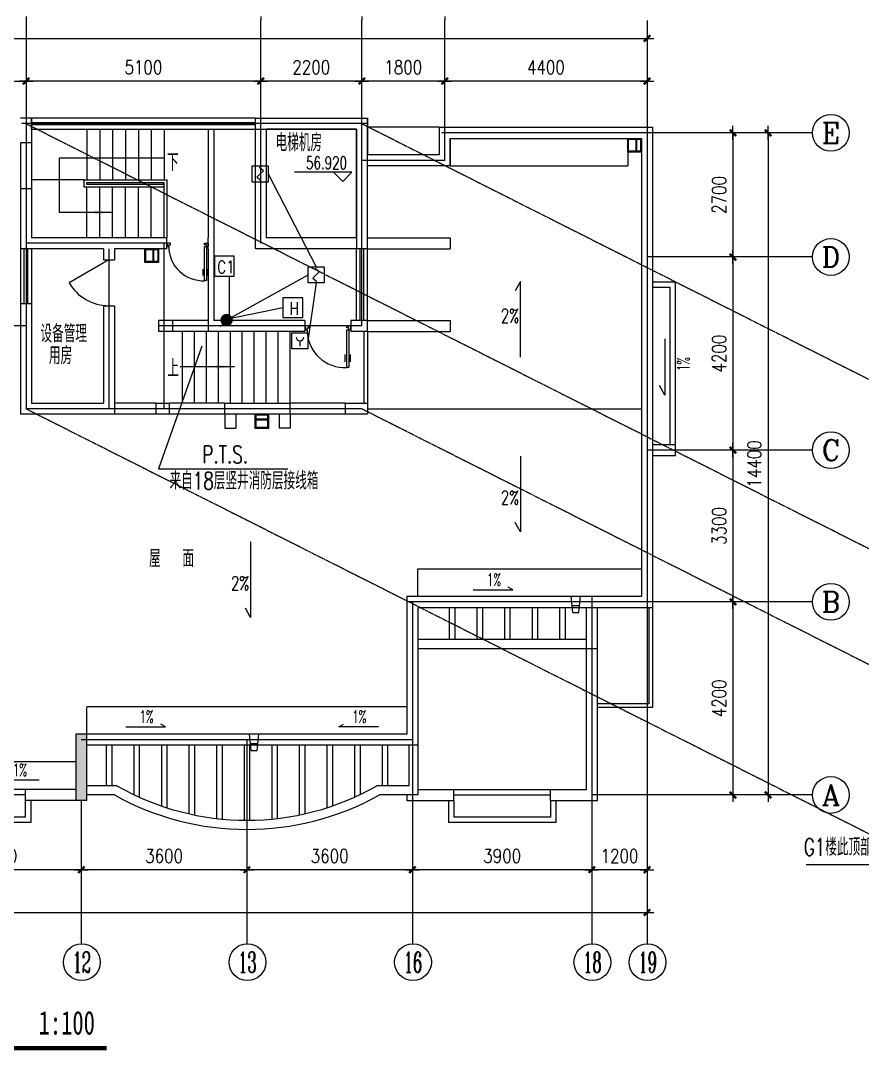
# Model space of a CAD drawing. Extents: x -170759 to 304867, y -311201 to 112352.
# Drawn here: x 221385 to 239687, y -49638 to -27241 of the extents above; entities that cross this region are included whole.
import ezdxf
from ezdxf.enums import TextEntityAlignment as Align

# ---------------------------------------------------------------- set-up
doc = ezdxf.new("R2010")
doc.units = 0
doc.linetypes.add('DASH', pattern=[0.35, 0.25, -0.1])
doc.linetypes.add('DOTE', pattern=[2.42, 2, -0.2, 0.02, -0.2])
doc.layers.get('0').update_dxf_attribs({"linetype": 'CONTINUOUS'})
doc.layers.get('DEFPOINTS').update_dxf_attribs({"linetype": 'CONTINUOUS'})
for name, color, linetype in [('AXIS', 3, 'CONTINUOUS'), ('AXIS_TEXT', 7, 'CONTINUOUS'), ('BLOCK', 2, 'CONTINUOUS'), ('DOOR', 2, 'CONTINUOUS'), ('DOTE', 251, 'CONTINUOUS'), ('PUB_DIM1', 3, 'CONTINUOUS'), ('STAIR', 2, 'CONTINUOUS'), ('TEX', 7, 'CONTINUOUS'), ('TEXT', 6, 'CONTINUOUS'), ('WALL', 7, 'CONTINUOUS'), ('WINDOW', 151, 'CONTINUOUS'), ('WINDOW_TEXT', 7, 'CONTINUOUS'), ('WZ', 3, 'CONTINUOUS'), ('图层1', 1, 'CONTINUOUS'), ('柱子', 170, 'CONTINUOUS')]:
    doc.layers.add(name, color=color, linetype=linetype)
doc.styles.add('-黑体', font='SIMHEI.TTF', dxfattribs={"width": 0.8})
doc.styles.add('COMPLEX', font='COMPLEX')
doc.styles.add('DIM_FONT', font='SIMPLEX.shx', dxfattribs={"width": 0.8})
doc.styles.add('HZFS', font='txt.shx', dxfattribs={"width": 0.8, "bigfont": 'msi_fsx.shx'})
doc.styles.add('HZS', font='txt', dxfattribs={"width": 0.7, "bigfont": 'HZS'})
doc.styles.add('HZTXT', font='txt.shx', dxfattribs={"width": 0.8, "bigfont": 'hztxt.shx'})
doc.styles.add('HZXXX', font='romans', dxfattribs={"width": 0.7, "bigfont": 'hzs'})
doc.styles.add('SIMPLEX', font='SIMPLEX.SHX')
doc.styles.add('XC93', font='hzst-e.shx', dxfattribs={"width": 0.75, "bigfont": 'xc93.shx'})
doc.dimstyles.new('AXIS', dxfattribs={"dimtxt": 300, "dimasz": 1, "dimexe": 250, "dimexo": 300, "dimgap": 150, "dimtad": 1, "dimdec": 0, "dimdsep": 46, "dimtxsty": 'DIM_FONT', "dimblk": '_DIMX', "dimblk1": '_DIMX', "dimblk2": '_DIMX', "dimcen": 2.5, "dimse1": 1, "dimse2": 1, "dimclrd": 3, "dimclre": 3, "dimclrt": 7, "dimadec": 0, "dimazin": 0, "dimtfac": 1, "dimtdec": 0, "dimtix": 1, "dimtmove": 2, "dimatfit": 3, "dimldrblk": '_DIMX', "dimfxl": 0, "dimtolj": 1, "dimtzin": 0, "dimarcsym": 0})

# ---------------------------------------------------------------- blocks, each defined once
blk = doc.blocks.new('_DIMX')
blk.add_line((-150, 0), (150, 0))
at = {"const_width": 50}
blk.add_lwpolyline([(-70, -70), (70, 70)], dxfattribs=at)
blk = doc.blocks.new('*D294')
at = {"layer": 'AXIS', "color": 3, "lineweight": -2}
blk.add_line((237637, -29684), (237637, -44082), dxfattribs=at)
at = {"layer": 'DEFPOINTS', "color": 0}
for p in [(235923, -29683), (235923, -44083), (237637, -44083)]:
    blk.add_point(p, dxfattribs=at)
at = {"layer": 'AXIS', "color": 3, "lineweight": -2}
for p, rotation in [((237637, -29683), 90), ((237637, -44083), 270)]:
    blk.add_blockref('_DIMX', p, dxfattribs=dict(at, rotation=rotation))
at = {"layer": 'AXIS', "color": 7, "insert": (237337, -36883), "char_height": 300, "attachment_point": 5, "rotation": 90, "style": 'DIM_FONT'}
blk.add_mtext('\\A1;14400', dxfattribs=at)
blk = doc.blocks.new('*D295')
at = {"layer": 'AXIS', "color": 3, "lineweight": -2}
blk.add_line((236872, -29684), (236872, -32382), dxfattribs=at)
at = {"layer": 'DEFPOINTS', "color": 0}
for p in [(235005, -29683), (235005, -32383), (236872, -32383)]:
    blk.add_point(p, dxfattribs=at)
at = {"layer": 'AXIS', "color": 3, "lineweight": -2}
for p, rotation in [((236872, -29683), 90), ((236872, -32383), 270)]:
    blk.add_blockref('_DIMX', p, dxfattribs=dict(at, rotation=rotation))
at = {"layer": 'AXIS', "color": 7, "insert": (236572, -31033), "char_height": 300, "attachment_point": 5, "rotation": 90, "style": 'DIM_FONT'}
blk.add_mtext('\\A1;2700', dxfattribs=at)
blk = doc.blocks.new('*D231')
at = {"layer": 'AXIS', "color": 3, "lineweight": -2}
blk.add_line((236872, -39884), (236872, -44082), dxfattribs=at)
at = {"layer": 'DEFPOINTS', "color": 0}
for p in [(235005, -39883), (235005, -44083), (236872, -44083)]:
    blk.add_point(p, dxfattribs=at)
at = {"layer": 'AXIS', "color": 3, "lineweight": -2}
for p, rotation in [((236872, -39883), 90), ((236872, -44083), 270)]:
    blk.add_blockref('_DIMX', p, dxfattribs=dict(at, rotation=rotation))
at = {"layer": 'AXIS', "color": 7, "insert": (236572, -41983), "char_height": 300, "attachment_point": 5, "rotation": 90, "style": 'DIM_FONT'}
blk.add_mtext('\\A1;4200', dxfattribs=at)
blk = doc.blocks.new('*D232')
at = {"layer": 'AXIS', "color": 3, "lineweight": -2}
blk.add_line((235004, -45709), (233806, -45709), dxfattribs=at)
at = {"layer": 'DEFPOINTS', "color": 0}
for p in [(235005, -42183), (233805, -44848), (233805, -45709)]:
    blk.add_point(p, dxfattribs=at)
at = {"layer": 'AXIS', "color": 3, "lineweight": -2, "rotation": 180}
blk.add_blockref('_DIMX', (233805, -45709), dxfattribs=at)
at = {"layer": 'AXIS', "color": 3, "lineweight": -2}
blk.add_blockref('_DIMX', (235005, -45709), dxfattribs=at)
at = {"layer": 'AXIS', "color": 7, "insert": (234405, -45409), "char_height": 300, "attachment_point": 5, "style": 'DIM_FONT'}
blk.add_mtext('\\A1;1200', dxfattribs=at)
blk = doc.blocks.new('*D233')
at = {"layer": 'AXIS', "color": 3, "lineweight": -2}
blk.add_line((226304, -45709), (222706, -45709), dxfattribs=at)
at = {"layer": 'DEFPOINTS', "color": 0}
for p in [(222705, -44848), (226305, -44848), (222705, -45709)]:
    blk.add_point(p, dxfattribs=at)
at = {"layer": 'AXIS', "color": 3, "lineweight": -2, "rotation": 180}
blk.add_blockref('_DIMX', (222705, -45709), dxfattribs=at)
at = {"layer": 'AXIS', "color": 3, "lineweight": -2}
blk.add_blockref('_DIMX', (226305, -45709), dxfattribs=at)
at = {"layer": 'AXIS', "color": 7, "insert": (224505, -45409), "char_height": 300, "attachment_point": 5, "style": 'DIM_FONT'}
blk.add_mtext('\\A1;3600', dxfattribs=at)
blk = doc.blocks.new('_AXISO')
blk.add_circle((0, 0), 0.5)
at = {"layer": 'AXIS_TEXT', "style": 'COMPLEX', "width": 1.041667}
blk.add_attdef('A', text='', height=0.56, dxfattribs=at).set_placement((-0.25, -0.28), (0.25, -0.28), align=Align.FIT)
blk = doc.blocks.new('*D244')
at = {"layer": 'AXIS', "color": 3, "lineweight": -2}
blk.add_line((222704, -45709), (219106, -45709), dxfattribs=at)
at = {"layer": 'DEFPOINTS', "color": 0}
for p in [(219105, -44848), (222705, -44848), (219105, -45709)]:
    blk.add_point(p, dxfattribs=at)
at = {"layer": 'AXIS', "color": 3, "lineweight": -2, "rotation": 180}
blk.add_blockref('_DIMX', (219105, -45709), dxfattribs=at)
at = {"layer": 'AXIS', "color": 3, "lineweight": -2}
blk.add_blockref('_DIMX', (222705, -45709), dxfattribs=at)
at = {"layer": 'AXIS', "color": 7, "insert": (220905, -45409), "char_height": 300, "attachment_point": 5, "style": 'DIM_FONT'}
blk.add_mtext('\\A1;3600', dxfattribs=at)
blk = doc.blocks.new('*D252')
at = {"layer": 'AXIS', "color": 3, "lineweight": -2}
blk.add_line((233804, -45709), (229906, -45709), dxfattribs=at)
at = {"layer": 'DEFPOINTS', "color": 0}
for p in [(229905, -44848), (233805, -44848), (229905, -45709)]:
    blk.add_point(p, dxfattribs=at)
at = {"layer": 'AXIS', "color": 3, "lineweight": -2, "rotation": 180}
blk.add_blockref('_DIMX', (229905, -45709), dxfattribs=at)
at = {"layer": 'AXIS', "color": 3, "lineweight": -2}
blk.add_blockref('_DIMX', (233805, -45709), dxfattribs=at)
at = {"layer": 'AXIS', "color": 7, "insert": (231855, -45409), "char_height": 300, "attachment_point": 5, "style": 'DIM_FONT'}
blk.add_mtext('\\A1;3900', dxfattribs=at)
blk = doc.blocks.new('*D253')
at = {"layer": 'AXIS', "color": 3, "lineweight": -2}
blk.add_line((229904, -45709), (226306, -45709), dxfattribs=at)
at = {"layer": 'DEFPOINTS', "color": 0}
for p in [(226305, -44848), (229905, -44848), (226305, -45709)]:
    blk.add_point(p, dxfattribs=at)
at = {"layer": 'AXIS', "color": 3, "lineweight": -2, "rotation": 180}
blk.add_blockref('_DIMX', (226305, -45709), dxfattribs=at)
at = {"layer": 'AXIS', "color": 3, "lineweight": -2}
blk.add_blockref('_DIMX', (229905, -45709), dxfattribs=at)
at = {"layer": 'AXIS', "color": 7, "insert": (228105, -45409), "char_height": 300, "attachment_point": 5, "style": 'DIM_FONT'}
blk.add_mtext('\\A1;3600', dxfattribs=at)
blk = doc.blocks.new('_ARROW')
blk.add_solid([(0, 0), (-1, 0.1), (-1, -0.1)])
blk = doc.blocks.new('_DBLK')
blk.add_line((-0.5, 0), (0, -0.866))
blk.add_arc((-0.5, 0), 1, 300, 0)
at = {"layer": 'WINDOW_TEXT', "style": 'SIMPLEX', "flags": 9}
blk.add_attdef('A', text='', height=1, dxfattribs=at).set_placement((0, 1.5), align=Align.MIDDLE)
blk = doc.blocks.new('_WBLK')
for p, q in [((-0.5, 0.5), (0.5, 0.5)), ((0.5, 0.167), (-0.5, 0.167)), ((0.5, -0.167), (-0.5, -0.167)), ((-0.5, -0.5), (0.5, -0.5))]:
    blk.add_line(p, q)
at = {"layer": 'WINDOW_TEXT', "style": 'SIMPLEX', "flags": 9}
blk.add_attdef('A', text='', height=1, dxfattribs=at).set_placement((0, 1.5), align=Align.MIDDLE)
blk = doc.blocks.new('*D254')
at = {"layer": 'AXIS', "color": 3, "lineweight": -2}
blk.add_line((236872, -36584), (236872, -39882), dxfattribs=at)
at = {"layer": 'DEFPOINTS', "color": 0}
for p in [(235005, -36583), (235005, -39883), (236872, -39883)]:
    blk.add_point(p, dxfattribs=at)
at = {"layer": 'AXIS', "color": 3, "lineweight": -2}
for p, rotation in [((236872, -36583), 90), ((236872, -39883), 270)]:
    blk.add_blockref('_DIMX', p, dxfattribs=dict(at, rotation=rotation))
at = {"layer": 'AXIS', "color": 7, "insert": (236572, -38233), "char_height": 300, "attachment_point": 5, "rotation": 90, "style": 'DIM_FONT'}
blk.add_mtext('\\A1;3300', dxfattribs=at)
blk = doc.blocks.new('M_A23MCU')
for p, q in [((-0.454, 0.081), (-0.454, 0.905)), ((-0.454, 0.905), (-0.413, 0.905)), ((-0.413, 0.905), (-0.413, 0.081)), ((-0.489, 0.782), (-0.489, 0.624)), ((-0.378, 0.782), (-0.378, 0.624)), ((-0.495, -0.002), (-0.495, 0.081)), ((-0.495, 0.081), (-0.454, 0.081)), ((-0.413, 0.081), (-0.454, 0.081)), ((-0.454, 0.081), (-0.454, 0.039)), ((-0.454, 0.039), (-0.413, 0.039)), ((-0.413, 0.039), (-0.413, -0.002)), ((0.412, 0.039), (0.412, -0.002)), ((0.453, 0.039), (0.412, 0.039)), ((0.453, 0.081), (0.453, 0.039)), ((0.494, 0.081), (0.453, 0.081)), ((0.494, -0.002), (0.494, 0.081)), ((-0.413, -0.002), (-0.495, -0.002)), ((-0.495, -0.002), (-0.495, -0.002)), ((0.412, -0.002), (0.494, -0.002)), ((0.494, -0.002), (0.494, -0.002))]:
    blk.add_line(p, q)
blk.add_arc((-0.372, 0.082), 0.825, 359.9283, 92.866)
blk = doc.blocks.new('_LINKPT1')
blk.add_line((0, 0), (0, 0))
blk = doc.blocks.new('M_I14YDH')
for p, q in [((0.5, 0.5), (-0.5, 0.5)), ((-0.5, 0.5), (-0.5, -0.5)), ((-0.2, 0.2), (0.05, 0.4)), ((0, 0), (-0.2, 0.2)), ((0, 0), (0.2, -0.2)), ((0.5, -0.5), (0.5, 0.5)), ((-0.5, -0.5), (0.5, -0.5)), ((0.2, -0.2), (-0.05, -0.4))]:
    blk.add_line(p, q)
for p in [(-0.5, 0), (0, 0.5), (0.5, 0), (0, -0.5)]:
    blk.add_blockref('_LINKPT1', p)
at = {"width": 0.8, "flags": 9}
blk.add_attdef('A', (0, 0), '', height=0.00002, dxfattribs=at)
blk = doc.blocks.new('*D255')
at = {"layer": 'AXIS', "color": 3, "lineweight": -2}
blk.add_line((236872, -32384), (236872, -36582), dxfattribs=at)
at = {"layer": 'DEFPOINTS', "color": 0}
for p in [(235005, -32383), (235005, -36583), (236872, -36583)]:
    blk.add_point(p, dxfattribs=at)
at = {"layer": 'AXIS', "color": 3, "lineweight": -2}
for p, rotation in [((236872, -32383), 90), ((236872, -36583), 270)]:
    blk.add_blockref('_DIMX', p, dxfattribs=dict(at, rotation=rotation))
at = {"layer": 'AXIS', "color": 7, "insert": (236572, -34483), "char_height": 300, "attachment_point": 5, "rotation": 90, "style": 'DIM_FONT'}
blk.add_mtext('\\A1;4200', dxfattribs=at)
blk = doc.blocks.new('*D258')
at = {"layer": 'AXIS', "color": 3, "lineweight": -2}
blk.add_line((226604, -28556), (221506, -28556), dxfattribs=at)
at = {"layer": 'DEFPOINTS', "color": 0}
for p in [(221505, -28556), (221505, -29483), (226605, -29556)]:
    blk.add_point(p, dxfattribs=at)
at = {"layer": 'AXIS', "color": 3, "lineweight": -2, "rotation": 180}
blk.add_blockref('_DIMX', (221505, -28556), dxfattribs=at)
at = {"layer": 'AXIS', "color": 3, "lineweight": -2}
blk.add_blockref('_DIMX', (226605, -28556), dxfattribs=at)
at = {"layer": 'AXIS', "color": 7, "insert": (224055, -28256), "char_height": 300, "attachment_point": 5, "style": 'DIM_FONT'}
blk.add_mtext('\\A1;5100', dxfattribs=at)
blk = doc.blocks.new('*D264')
at = {"layer": 'AXIS', "color": 3, "lineweight": -2}
blk.add_line((235004, -28556), (230606, -28556), dxfattribs=at)
at = {"layer": 'DEFPOINTS', "color": 0}
for p in [(230605, -28556), (230605, -29383), (235005, -29445)]:
    blk.add_point(p, dxfattribs=at)
at = {"layer": 'AXIS', "color": 3, "lineweight": -2, "rotation": 180}
blk.add_blockref('_DIMX', (230605, -28556), dxfattribs=at)
at = {"layer": 'AXIS', "color": 3, "lineweight": -2}
blk.add_blockref('_DIMX', (235005, -28556), dxfattribs=at)
at = {"layer": 'AXIS', "color": 7, "insert": (232805, -28256), "char_height": 300, "attachment_point": 5, "style": 'DIM_FONT'}
blk.add_mtext('\\A1;4400', dxfattribs=at)
blk = doc.blocks.new('*D265')
at = {"layer": 'AXIS', "color": 3, "lineweight": -2}
blk.add_line((228804, -28556), (226606, -28556), dxfattribs=at)
at = {"layer": 'DEFPOINTS', "color": 0}
for p in [(226605, -28556), (226605, -29556), (228805, -29483)]:
    blk.add_point(p, dxfattribs=at)
at = {"layer": 'AXIS', "color": 3, "lineweight": -2, "rotation": 180}
blk.add_blockref('_DIMX', (226605, -28556), dxfattribs=at)
at = {"layer": 'AXIS', "color": 3, "lineweight": -2}
blk.add_blockref('_DIMX', (228805, -28556), dxfattribs=at)
at = {"layer": 'AXIS', "color": 7, "insert": (227705, -28256), "char_height": 300, "attachment_point": 5, "style": 'DIM_FONT'}
blk.add_mtext('\\A1;2200', dxfattribs=at)
blk = doc.blocks.new('*D266')
at = {"layer": 'AXIS', "color": 3, "lineweight": -2}
blk.add_line((230604, -28556), (228806, -28556), dxfattribs=at)
at = {"layer": 'DEFPOINTS', "color": 0}
for p in [(228805, -28556), (230605, -29336), (228805, -29483)]:
    blk.add_point(p, dxfattribs=at)
at = {"layer": 'AXIS', "color": 3, "lineweight": -2, "rotation": 180}
blk.add_blockref('_DIMX', (228805, -28556), dxfattribs=at)
at = {"layer": 'AXIS', "color": 3, "lineweight": -2}
blk.add_blockref('_DIMX', (230605, -28556), dxfattribs=at)
at = {"layer": 'AXIS', "color": 7, "insert": (229705, -28256), "char_height": 300, "attachment_point": 5, "style": 'DIM_FONT'}
blk.add_mtext('\\A1;1800', dxfattribs=at)

msp = doc.modelspace()

# ---------------------------------------------------------------- linework, layer by layer
at = {"color": 2}
for p, q in [((234765.04359, -30082.51132), (234765.04359, -29822.51132)), ((234785.04359, -30082.51132), (234785.04359, -29822.51132)), ((224265.04359, -32482.51152), (224265.04359, -32222.51152)), ((224285.04359, -32482.51152), (224285.04359, -32222.51152)), ((226499.14208, -35902.51152), (226759.14208, -35902.51152)), ((226499.14208, -35902.51152), (226759.14208, -35902.51152)), ((226499.14208, -35922.51152), (226759.14208, -35922.51152))]:
    msp.add_line(p, q, dxfattribs=at)
for points in [[(234585.04359, -29802.51132), (234885.04359, -29802.51132), (234885.04359, -30102.51132), (234585.04359, -30102.51132)], [(234605.04359, -29822.51132), (234865.04359, -29822.51132), (234865.04359, -30082.51132), (234605.04359, -30082.51132)], [(224085.04359, -32202.51152), (224385.04359, -32202.51152), (224385.04359, -32502.51152), (224085.04359, -32502.51152)], [(224105.04359, -32222.51152), (224365.04359, -32222.51152), (224365.04359, -32482.51152), (224105.04359, -32482.51152)], [(226779.14208, -36102.51152), (226779.14208, -35802.51152), (226479.14208, -35802.51152), (226479.14208, -36102.51152)], [(226759.14208, -36082.51152), (226759.14208, -35822.51152), (226499.14208, -35822.51152), (226499.14208, -36082.51152)]]:
    msp.add_lwpolyline(points, close=True, dxfattribs=at)
at = {"layer": 'AXIS'}
for p, q in [((221505.04359, -27150.98925), (221505.04359, -27241.42852)), ((226605.04359, -27150.98925), (226605.04359, -27241.42852)), ((228805.04359, -27150.98925), (228805.04359, -27241.42852)), ((230605.04359, -27150.98925), (230605.04359, -27241.42852)), ((238602.18344, -29682.51152), (238238.38947, -29682.51152)), ((238602.18344, -32382.51152), (238238.38947, -32382.51152)), ((238602.18344, -36582.51152), (238238.38947, -36582.51152)), ((238602.18344, -39882.51152), (238238.38947, -39882.51152)), ((238602.18344, -44082.51152), (238238.38947, -44082.51152)), ((222705.04359, -46889.79931), (222705.04359, -47320.91867)), ((226305.04359, -46889.79931), (226305.04359, -47320.91867)), ((229905.04359, -46889.79931), (229905.04359, -47320.91867)), ((233805.04359, -46889.79931), (233805.04359, -47320.91867)), ((235005.04359, -46889.79931), (235005.04359, -47320.91867))]:
    msp.add_line(p, q, dxfattribs=at)
at = {"layer": 'DOOR'}
for p, q in [((230485.04359, -29562.51152), (228925.04359, -29562.51152)), ((228925.04359, -31962.51152), (230725.04359, -31962.51152)), ((230725.04359, -31962.51152), (230725.04359, -32202.51152)), ((228925.04359, -32202.51152), (230725.04359, -32202.51152)), ((228925.04359, -33762.51152), (230725.04359, -33762.51152)), ((230725.04359, -33762.51152), (230725.04359, -34002.51152)), ((228845.04359, -34002.51152), (228845.04359, -35562.51152)), ((228925.04359, -34002.51152), (228925.04359, -35562.51152)), ((228925.04359, -34002.51152), (230725.04359, -34002.51152)), ((225825.04359, -35562.51152), (224625.04359, -35562.51152)), ((228445.04359, -35562.51152), (227245.04359, -35562.51152)), ((225825.04359, -35802.51152), (224625.04359, -35802.51152)), ((225825.04359, -35802.51152), (225825.04359, -36102.51152)), ((226065.04359, -35802.51152), (226065.04359, -36102.51152)), ((227005.04359, -35802.51152), (227005.04359, -36102.51152)), ((227245.04359, -35802.51152), (227245.04359, -36102.51152)), ((228445.04359, -35802.51152), (227245.04359, -35802.51152)), ((225825.04359, -36102.51152), (226065.04359, -36102.51152)), ((227245.04359, -36102.51152), (227005.04359, -36102.51152)), ((235125.04359, -36462.51152), (235625.04359, -36462.51152)), ((235625.04359, -36702.51152), (235625.04359, -36462.51152)), ((235125.04359, -36702.51152), (235625.04359, -36702.51152)), ((230705.04359, -40002.51152), (230705.04359, -40702.51152)), ((230825.04359, -40002.51152), (230825.04359, -40702.51152)), ((231305.04359, -40002.51152), (231305.04359, -40702.51152)), ((231425.04359, -40002.51152), (231425.04359, -40702.51152)), ((231905.04359, -40002.51152), (231905.04359, -40702.51152)), ((232025.04359, -40002.51152), (232025.04359, -40702.51152)), ((232505.04359, -40002.51152), (232505.04359, -40702.51152)), ((232625.04359, -40002.51152), (232625.04359, -40702.51152)), ((233105.04359, -40002.51152), (233105.04359, -40702.51152)), ((233225.04359, -40002.51152), (233225.04359, -40702.51152)), ((235045.04359, -40002.51152), (235045.04359, -42102.51152)), ((235125.04359, -40002.51152), (235125.04359, -42182.51152)), ((233685.04359, -40702.51152), (230025.04359, -40702.51152)), ((233685.04359, -40902.51152), (230025.04359, -40902.51152)), ((233685.04359, -43962.51152), (233685.04359, -40902.51152)), ((233925.04359, -44202.51152), (233925.04359, -40902.51152)), ((235045.04359, -42102.51152), (233925.04359, -42102.51152)), ((235125.04359, -42182.51152), (233925.04359, -42182.51152)), ((223245.04359, -43002.51152), (223245.04359, -43882.51152)), ((223365.04359, -43002.51152), (223365.04359, -43882.51152)), ((223845.04359, -43002.51152), (223845.04359, -44074.83887)), ((223965.04359, -43002.51152), (223965.04359, -44130.49369)), ((224445.04359, -43002.51152), (224445.04359, -44320.76431)), ((224565.04359, -43002.51152), (224565.04359, -44360.66968)), ((225045.04359, -43002.51152), (225045.04359, -44491.62082)), ((225165.04359, -43002.51152), (225165.04359, -44517.44291)), ((225645.04359, -43002.51152), (225645.04359, -44594.20318)), ((225765.04359, -43002.51152), (225765.04359, -44606.89569)), ((226245.04359, -43002.51152), (226245.04359, -44632.19598)), ((226365.04359, -43002.51152), (226365.04359, -44632.19598)), ((226845.04359, -43002.51152), (226845.04359, -44606.89569)), ((226965.04359, -43002.51152), (226965.04359, -44594.20318)), ((227445.04359, -43002.51152), (227445.04359, -44517.44291)), ((227565.04359, -43002.51152), (227565.04359, -44491.62082)), ((228045.04359, -43002.51152), (228045.04359, -44360.66968)), ((228165.04359, -43002.51152), (228165.04359, -44320.76431)), ((228645.04359, -43002.51152), (228645.04359, -44130.49369)), ((228765.04359, -43002.51152), (228765.04359, -44074.83887)), ((229245.04359, -43002.51152), (229245.04359, -43882.51152)), ((229365.04359, -43002.51152), (229365.04359, -43882.51152)), ((229825.04359, -43002.51152), (229825.04359, -43882.51152)), ((230025.04359, -43002.51152), (230025.04359, -44082.51152)), ((223477.60658, -43882.51152), (222825.04359, -43882.51152)), ((229825.04359, -43882.51152), (229132.48059, -43882.51152)), ((223425.04359, -44082.51152), (222825.04359, -44082.51152)), ((230025.04359, -44082.51152), (229185.04359, -44082.51152)), ((229785.04359, -44082.51152), (229785.04359, -44202.51152)), ((230025.04359, -43962.51152), (233685.04359, -43962.51152)), ((230805.04359, -44202.51152), (230805.04359, -43962.51152)), ((230805.04359, -44082.51152), (232905.04359, -44082.51152)), ((232905.04359, -44202.51152), (232905.04359, -43962.51152)), ((229785.04359, -44202.51152), (230805.04359, -44202.51152)), ((232905.04359, -44202.51152), (233925.04359, -44202.51152))]:
    msp.add_line(p, q, dxfattribs=at)
for radius, start, end in [(5704.6, 240.287933734, 299.712066266), (5904.6, 240.806848949, 299.193151051)]:
    msp.add_arc((226305.04359, -38927.91152), radius, start, end, dxfattribs=at)
at = {"layer": 'DOTE', "linetype": 'DOTE', "ltscale": 0.5}
for p, q in [((221505.04359, -27241.42852), (221505.04359, -35682.51152)), ((226605.04359, -32082.51152), (226605.04359, -27241.42852)), ((228805.04359, -33882.51152), (228805.04359, -27241.42852)), ((230605.04359, -30282.51152), (230605.04359, -27241.42852)), ((235005.04359, -27241.42852), (235005.04359, -47103.12223)), ((228905.04359, -29482.51152), (221407.04359, -29482.51152)), ((235005.04359, -29682.51152), (230545.04359, -29682.51152)), ((238564.58858, -29682.51152), (230545.04359, -29682.51152)), ((230605.04359, -30282.51152), (228805.04359, -30282.51152)), ((224565.04359, -32082.51152), (221505.04359, -32082.51152)), ((223305.04359, -32202.51152), (223305.04359, -35682.51152)), ((224505.04359, -35682.51152), (224505.04359, -32082.51152)), ((238564.58858, -32382.51152), (235005.04359, -32382.51152)), ((221505.04359, -33882.51152), (219105.04359, -33882.51152)), ((228805.04359, -33882.51152), (224385.04359, -33882.51152)), ((228805.04359, -35682.51152), (221505.04359, -35682.51152)), ((238564.58858, -36582.51152), (235005.04359, -36582.51152)), ((233805.04359, -39762.51152), (233805.04359, -47103.12223)), ((235005.04359, -39882.51152), (229785.04359, -39882.51152)), ((238564.58858, -39882.51152), (229785.04359, -39882.51152)), ((229905.04359, -39882.51152), (229905.04359, -47103.12223)), ((229905.04359, -42882.51152), (222705.04359, -42882.51152)), ((226305.04359, -42882.51152), (226305.04359, -47103.12223)), ((238564.58858, -44082.51152), (233805.04359, -44082.51152)), ((235005.04359, -44082.51152), (233805.04359, -44082.51152)), ((222705.04359, -44202.51152), (222705.04359, -47103.12223))]:
    msp.add_line(p, q, dxfattribs=at)
at = {"layer": 'PUB_DIM1'}
msp.add_line((238462.61273, -45598.53219), (241952.76314, -45598.53219), dxfattribs=at)
for points in [[(223385.09071, -31412.51152), (222228.24642, -31412.51152), (222228.24642, -30226.40967), (224512.27062, -30226.40967)], [(226038.95898, -34770.09504), (224855.22746, -34770.09504)]]:
    msp.add_lwpolyline(points, dxfattribs=at)
at = {"layer": 'STAIR'}
for p, q in [((222825.09071, -29602.51152), (224785.09071, -29602.51152)), ((222825.09071, -29602.51152), (222825.09071, -30702.51152)), ((223105.09071, -29602.51152), (223105.09071, -30702.51152)), ((223385.09071, -29602.51152), (223385.09071, -30702.51152)), ((223665.09071, -29602.51152), (223665.09071, -30702.51152)), ((223945.09071, -29602.51152), (223945.09071, -30702.51152)), ((224225.09071, -29602.51152), (224225.09071, -30702.51152)), ((224505.09071, -29602.51152), (224505.09071, -30702.51152)), ((222765.09071, -30702.51152), (221625.04359, -30702.51152)), ((222765.09071, -30702.51152), (224565.09071, -30702.51152)), ((222765.09071, -30862.51152), (222765.09071, -30702.51152)), ((224505.09071, -30862.51152), (222765.09071, -30862.51152)), ((222825.09071, -30762.51152), (224505.09071, -30762.51152)), ((222825.09071, -30802.51152), (222825.09071, -30762.51152)), ((224505.09071, -30802.51152), (222825.09071, -30802.51152)), ((222825.09071, -31962.51152), (222825.09071, -30862.51152)), ((223105.09071, -31962.51152), (223105.09071, -30862.51152)), ((223385.09071, -31962.51152), (223385.09071, -30862.51152)), ((223665.09071, -31962.51152), (223665.09071, -30862.51152)), ((223945.09071, -31962.51152), (223945.09071, -30862.51152)), ((224225.09071, -31962.51152), (224225.09071, -30862.51152)), ((224505.09071, -31962.51152), (224505.09071, -30762.51152)), ((224505.09071, -31962.51152), (224505.09071, -30862.51152)), ((224565.09071, -30702.51152), (224565.09071, -31962.51152)), ((224485.09071, -31962.51152), (222825.09071, -31962.51152)), ((225465.04359, -33762.51152), (224685.04359, -33762.51152)), ((225519.14208, -34002.51152), (224685.04359, -34002.51152)), ((224905.04359, -35562.51152), (224905.04359, -34002.51152)), ((225165.04359, -35562.51152), (225165.04359, -34002.51152)), ((225425.04359, -35562.51152), (225425.04359, -34002.51152)), ((225685.04359, -35562.51152), (225685.04359, -34002.51152)), ((225945.04359, -35562.51152), (225945.04359, -34002.51152)), ((226205.04359, -35562.51152), (226205.04359, -34002.51152)), ((226465.04359, -35562.51152), (226465.04359, -34002.51152)), ((226725.04359, -35562.51152), (226725.04359, -34002.51152)), ((226985.04359, -35562.51152), (226985.04359, -34002.51152)), ((227245.04359, -35562.51152), (227245.04359, -34002.51152))]:
    msp.add_line(p, q, dxfattribs=at)
at = {"layer": 'STAIR', "linetype": 'DASH'}
for p, q in [((226485.04359, -29602.51152), (226485.04359, -32202.51152)), ((226725.04359, -29602.51152), (226725.04359, -31962.51152)), ((228685.04359, -31962.51152), (226725.04359, -31962.51152)), ((228685.04359, -32202.51152), (226485.04359, -32202.51152))]:
    msp.add_line(p, q, dxfattribs=at)
at = {"layer": 'TEX', "color": 3}
for points in [[(232250.87308, -34562.96129), (232250.87308, -32914.90139), (232139.85906, -33120.9105)], [(235388.25282, -34159.60375), (235388.25282, -35384.5599), (235277.2388, -35178.55079)], [(232250.87308, -36713.72282), (232250.87308, -38361.78273), (232139.85906, -38155.77362)], [(226383.59916, -38575.92435), (226383.59916, -40223.98425), (226272.58514, -40017.97514)], [(231227.54887, -39620.15334), (232090.31658, -39620.15334), (231987.31203, -39564.64633)], [(223671.84816, -42599.07682), (224534.61587, -42599.07682), (224431.61131, -42543.56981)], [(229165.0572, -42599.07682), (228302.28949, -42599.07682), (228405.29404, -42543.56981)], [(221787.96977, -43757.88459), (220925.20206, -43757.88459), (221028.20661, -43702.37758)]]:
    msp.add_lwpolyline(points, dxfattribs=at)
at = {"layer": 'TEXT', "color": 8, "linetype": 'DASH'}
for p, q in [((221505.04359, -29482.51152), (242163.72817, -39902.11233)), ((228805.04359, -29482.51152), (249463.72817, -39902.11233)), ((221505.04359, -35682.51152), (242163.72817, -46102.11233)), ((228805.04359, -35682.51152), (249463.72817, -46102.11233))]:
    msp.add_line(p, q, dxfattribs=at)
at = {"layer": 'TEXT', "color": 3}
msp.add_lwpolyline([(228188.20255, -30538.90646), (228388.20255, -30738.98538), (228588.20255, -30538.90646), (227342.05364, -30538.90646)], dxfattribs=at)
at = {"layer": 'TEXT', "color": 3, "const_width": 96}
msp.add_lwpolyline([(215769.97306, -49590.01533), (223256.50144, -49590.01533)], dxfattribs=at)
at = {"layer": 'WALL'}
for p, q in [((221625.04359, -29362.51152), (221385.04359, -29362.51152)), ((221625.04359, -29362.51152), (221625.04359, -29902.51152)), ((221625.04359, -29602.51152, 19600), (221625.04359, -29362.51152, 19600)), ((226485.04359, -29362.51152), (228925.04359, -29362.51152)), ((226485.04359, -29362.51152), (226485.04359, -29602.51152)), ((228925.04359, -32202.51152), (228925.04359, -29362.51152)), ((228925.04359, -30162.51152), (228925.04359, -29362.51152)), ((230485.04359, -29562.51152), (235125.04359, -29562.51152)), ((230485.04359, -29562.51152), (230485.04359, -30162.51152)), ((235125.04359, -29562.51152), (235125.04359, -40002.51152)), ((221625.04359, -29602.51152), (221625.04359, -29602.51152)), ((225465.04359, -29602.51152), (225465.04359, -31962.51152)), ((225585.04359, -29602.51152), (225585.04359, -33762.51152)), ((226485.04359, -29602.51152), (228685.04359, -29602.51152)), ((228685.04359, -29602.51152), (226725.04359, -29602.51152)), ((228685.04359, -29602.51152), (228685.04359, -32202.51152)), ((228685.04359, -31962.51152), (228685.04359, -29602.51152)), ((221385.04359, -29902.51152), (221385.04359, -30902.51152)), ((221625.04359, -29902.51152), (221385.04359, -29902.51152)), ((221625.04359, -29902.51152), (221625.04359, -30902.51152)), ((230725.04359, -29802.51152), (234885.04359, -29802.51152)), ((230725.04359, -29802.51152), (230725.04359, -30402.51152)), ((234605.04359, -29802.51152), (234885.04359, -29802.51152)), ((234885.04359, -29802.51152), (234885.04359, -39762.51152)), ((230485.04359, -30162.51152), (228925.04359, -30162.51152)), ((230485.04359, -30162.51152), (230485.04359, -30162.51152)), ((230725.04359, -30402.51152), (228925.04359, -30402.51152)), ((221385.04359, -30902.51152), (221385.04359, -32202.51152)), ((221625.04359, -30902.51152), (221385.04359, -30902.51152)), ((221625.04359, -30902.51152), (221625.04359, -31962.51152)), ((224565.04359, -31962.51152), (221625.04359, -31962.51152)), ((224565.04359, -32202.51152), (224565.04359, -31962.51152)), ((225465.04359, -32202.51152), (225465.04359, -31962.51152)), ((221625.04359, -32202.51152), (221385.04359, -32202.51152)), ((221625.04359, -32202.51152), (221625.04359, -32202.51152)), ((223185.04359, -32202.51152), (221625.04359, -32202.51152)), ((223185.04359, -32202.51152), (223185.04359, -32442.51152)), ((224565.04359, -32202.51152), (223425.04359, -32202.51152)), ((223425.04359, -32202.51152), (223425.04359, -32442.51152)), ((225465.04359, -32202.51152), (225465.04359, -34002.51152)), ((228925.04359, -32202.51152), (228685.04359, -32202.51152)), ((223185.04359, -32442.51152), (223425.04359, -32442.51152)), ((221385.04359, -33402.51152), (221385.04359, -35802.51152)), ((221625.04359, -33402.51152), (221385.04359, -33402.51152)), ((221625.04359, -33402.51152), (221385.04359, -33402.51152)), ((221625.04359, -33402.51152), (221625.04359, -35562.51152)), ((223185.04359, -33442.51152), (223185.04359, -35562.51152)), ((223185.04359, -33442.51152), (223425.04359, -33442.51152)), ((223425.04359, -33442.51152), (223425.04359, -35802.51152)), ((221385.04359, -33762.51152), (221385.04359, -34002.51152)), ((224385.04359, -33762.51152), (224385.04359, -34002.51152)), ((224685.04359, -33762.51152), (224385.04359, -33762.51152)), ((224685.04359, -33762.51152), (224685.04359, -34002.51152)), ((227565.04359, -33762.51152), (225585.04359, -33762.51152)), ((227565.04359, -33762.51152), (227565.04359, -34002.51152)), ((228925.04359, -33762.51152), (228565.04359, -33762.51152)), ((228565.04359, -33762.51152), (228565.04359, -34002.51152)), ((228925.04359, -34002.51152), (228925.04359, -33762.51152)), ((224685.04359, -34002.51152), (224385.04359, -34002.51152)), ((227565.04359, -34002.51152), (225465.04359, -34002.51152)), ((228925.04359, -34002.51152), (228565.04359, -34002.51152)), ((221625.04359, -35562.51152), (223185.04359, -35562.51152)), ((224325.04359, -35562.51152), (224625.04359, -35562.51152)), ((224325.04359, -35562.51152), (224325.04359, -35802.51152)), ((224625.04359, -35802.51152), (224625.04359, -35562.51152)), ((225825.04359, -35802.51152), (225825.04359, -35562.51152)), ((225825.04359, -35562.51152), (227245.04359, -35562.51152)), ((227245.04359, -35802.51152), (227245.04359, -35562.51152)), ((228445.04359, -35562.51152), (228925.04359, -35562.51152)), ((228445.04359, -35562.51152), (228445.04359, -35802.51152)), ((228925.04359, -35562.51152), (228925.04359, -35802.51152)), ((223425.04359, -35802.51152), (221385.04359, -35802.51152)), ((224625.04359, -35802.51152), (224325.04359, -35802.51152)), ((226779.14208, -35802.51152), (225825.04359, -35802.51152)), ((227245.04359, -35802.51152), (226539.14208, -35802.51152)), ((228925.04359, -35802.51152), (228445.04359, -35802.51152)), ((229785.04359, -39762.51152), (234885.04359, -39762.51152)), ((229785.04359, -39762.51152), (229785.04359, -42762.51152)), ((230025.04359, -40002.51152), (235125.04359, -40002.51152)), ((230025.04359, -40002.51152), (230025.04359, -43002.51152)), ((233685.04359, -40902.51152), (233685.04359, -40002.51152)), ((233925.04359, -40902.51152), (233925.04359, -40002.51152)), ((233925.04359, -40902.51152), (233685.04359, -40902.51152)), ((222585.04359, -42762.51152), (222585.04359, -44202.51152)), ((229785.04359, -42762.51152), (222585.04359, -42762.51152)), ((222825.04359, -44202.51152), (222825.04359, -42762.51152)), ((230025.04359, -43002.51152), (222825.04359, -43002.51152)), ((221485.04359, -43962.51152), (219225.04359, -43962.51152)), ((221485.04359, -44082.51152), (219225.04359, -44082.51152)), ((221485.04359, -43962.51152), (221485.04359, -44202.51152)), ((222585.04359, -43962.51152), (221485.04359, -43962.51152)), ((221485.04359, -43982.51152), (221485.04359, -44202.51152)), ((222825.04359, -44202.51152), (221485.04359, -44202.51152))]:
    msp.add_line(p, q, dxfattribs=at)
at = {"layer": 'WALL', "color": 8}
for p, q in [((235125.04359, -32922.51152), (235625.04359, -32922.51152)), ((235625.04359, -35562.51152), (235625.04359, -32922.51152)), ((235125.04359, -33042.51152), (235505.04359, -33042.51152)), ((235505.04359, -36462.51152), (235505.04359, -33042.51152)), ((235625.04359, -36462.51152), (235625.04359, -35562.51152)), ((233392.74991, -40116.27154), (233357.74991, -39762.51152)), ((233522.74991, -40116.27154), (233557.74991, -39762.51152)), ((233383.79642, -39962.51152), (233531.7034, -39962.51152)), ((233392.74991, -40116.27154), (233522.74991, -40116.27154)), ((226397.6644, -43116.27154), (226362.6644, -42762.51152)), ((226527.6644, -43116.27154), (226562.6644, -42762.51152)), ((226388.71091, -42962.51152), (226536.61789, -42962.51152)), ((226397.6644, -43116.27154), (226527.6644, -43116.27154)), ((221485.04359, -44202.51152), (221485.04359, -44562.51152)), ((221605.04359, -44202.51152), (221605.04359, -44682.51152)), ((230685.04359, -44202.51152), (230685.04359, -44682.51152)), ((230805.04359, -44202.51152), (230805.04359, -44562.51152)), ((232905.04359, -44202.51152), (232905.04359, -44562.51152)), ((233025.04359, -44202.51152), (233025.04359, -44682.51152)), ((221485.04359, -44562.51152), (219225.04359, -44562.51152)), ((232905.04359, -44562.51152), (230805.04359, -44562.51152)), ((221605.04359, -44682.51152), (219225.04359, -44682.51152)), ((233025.04359, -44682.51152), (230685.04359, -44682.51152))]:
    msp.add_line(p, q, dxfattribs=at)
at = {"layer": 'WINDOW'}
for p, q in [((226485.04359, -29366.52953), (221625.04359, -29366.52953)), ((226485.04359, -29462.51152), (221625.04359, -29462.51152)), ((221625.04359, -29502.51152, 19600), (226485.04359, -29502.51152, 19600)), ((221625.04359, -29602.51152), (226485.04359, -29602.51152)), ((228685.04359, -33762.51152), (228685.04359, -32202.51152)), ((228765.04359, -33762.51152), (228765.04359, -32202.51152)), ((228845.04359, -33762.51152), (228845.04359, -32202.51152)), ((228925.04359, -33762.51152), (228925.04359, -32202.51152))]:
    msp.add_line(p, q, dxfattribs=at)
at = {"layer": '图层1'}
for p, q in [((226769.33574, -30577.28122, 0), (227809.1094, -32597.8843, 0)), ((225923.36814, -33721.07847), (225923.36814, -32797.52413)), ((225923.44169, -33721.21151), (227634.1094, -32772.8843)), ((227809.1094, -32947.8843, 0), (227633.24836, -34207.55666)), ((225923.44169, -33721.21151), (227087.90813, -33484.37603)), ((227283.24836, -34382.55666), (227283.24836, -34032.55666)), ((227283.24836, -34032.55666), (227633.24836, -34032.55666)), ((227633.24836, -34032.55666), (227633.24836, -34382.55666)), ((227458.24836, -34207.55666), (227458.24836, -34320.81492)), ((227633.24836, -34382.55666), (227283.24836, -34382.55666))]:
    msp.add_line(p, q, dxfattribs=at)
at = {"layer": '图层1', "color": 0}
for p, q in [((225321.80211, -34323.8416), (224384.82137, -36990.12743)), ((224384.82137, -36990.12743), (227195.76503, -36990.12743))]:
    msp.add_line(p, q, dxfattribs=at)
at = {"layer": '图层1'}
for points in [[(226030.71681, -32365.52413), (225598.71681, -32365.52413), (225598.71681, -32797.52413), (226030.71681, -32797.52413)], [(227519.90813, -33268.37603), (227087.90813, -33268.37603), (227087.90813, -33700.37603), (227519.90813, -33700.37603)]]:
    msp.add_lwpolyline(points, close=True, dxfattribs=at)
at = {"layer": '图层1', "color": 6}
msp.add_lwpolyline([(225159.08088, -34480.64044, 0, 0, 0), (225540.00872, -34096.11199, 96, 0, 0), (225771.06721, -33833.69641, 0, 0, 0)], format="xyseb", dxfattribs=at)
at = {"layer": '图层1', "color": 6, "const_width": 133.7388}
msp.add_lwpolyline([(225896.93135, -33812.87089, -1), (225831.7823, -33694.70117, -1)], format="xyb", close=True, dxfattribs=at)
at = {"layer": '图层1'}
msp.add_arc((227458.24836, -34125.74365), 81.81301, 180, 0, dxfattribs=at)
at = {"layer": '柱子', "color": 253}
for p, q in [((228925.04359, -29362.51152), (228925.04359, -30162.51152)), ((230485.04359, -29562.51152), (230485.04359, -30162.51152)), ((228685.04359, -29602.51152), (226725.04359, -29602.51152)), ((228685.04359, -31962.51152), (228685.04359, -29602.51152)), ((230725.04359, -30402.51152), (230725.04359, -29802.51152)), ((234585.04359, -29802.51132), (234585.04359, -30402.51152)), ((234605.04359, -29802.51132), (234885.04359, -29802.51132)), ((230725.04359, -30402.51152), (234585.04359, -30402.51152)), ((224325.04359, -35562.51152), (223425.04359, -35562.51152)), ((224325.04359, -35802.51152), (223425.04359, -35802.51152)), ((228925.04359, -35682.51152), (234885.04359, -35682.51152)), ((230025.04359, -39162.51152), (234885.04359, -39162.51152)), ((230025.04359, -39762.51152), (230025.04359, -39162.51152)), ((229785.04359, -42162.51152), (222825.04359, -42162.51152)), ((222825.04359, -42762.51152), (222825.04359, -42162.51152)), ((222585.04359, -43362.51152), (219225.04359, -43362.51152))]:
    msp.add_line(p, q, dxfattribs=at)
msp.add_solid([(222825.04359, -42762.51152), (222825.04359, -44202.51152), (222585.04359, -42762.51152), (222585.04359, -44202.51152)], dxfattribs=at)

# ---------------------------------------------------------------- block references
at = {"layer": 'AXIS'}
ref = msp.add_blockref('_AXISO', (239002.18344, -29682.51152), dxfattribs=dict(at, xscale=800, yscale=800, zscale=800))
ref.add_attrib('A', 'E', dxfattribs={"layer": 'AXIS_TEXT', "height": 448, "style": 'COMPLEX', "width": 1.171875}).set_placement((238802.18344, -29906.51152), (239202.18344, -29906.51152), align=Align.FIT)
ref = msp.add_blockref('_AXISO', (239002.18344, -32382.51152), dxfattribs=dict(at, xscale=800, yscale=800, zscale=800))
ref.add_attrib('A', 'D', dxfattribs={"layer": 'AXIS_TEXT', "height": 448, "style": 'COMPLEX', "width": 1.102941}).set_placement((238802.18344, -32606.51152), (239202.18344, -32606.51152), align=Align.FIT)
ref = msp.add_blockref('_AXISO', (239002.18344, -36582.51152), dxfattribs=dict(at, xscale=800, yscale=800, zscale=800))
ref.add_attrib('A', 'C', dxfattribs={"layer": 'AXIS_TEXT', "height": 448, "style": 'COMPLEX', "width": 1.25}).set_placement((238802.18344, -36806.51152), (239202.18344, -36806.51152), align=Align.FIT)
ref = msp.add_blockref('_AXISO', (239002.18344, -39882.51152), dxfattribs=dict(at, xscale=800, yscale=800, zscale=800))
ref.add_attrib('A', 'B', dxfattribs={"layer": 'AXIS_TEXT', "height": 448, "style": 'COMPLEX', "width": 1.102941}).set_placement((238802.18344, -40106.51152), (239202.18344, -40106.51152), align=Align.FIT)
at = {"layer": 'AXIS', "xscale": 800, "yscale": 800, "zscale": 800}
msp.add_blockref('_AXISO', (239002.18344, -44082.51152), dxfattribs=at).add_auto_attribs({'A': 'A'})
at = {"layer": 'AXIS'}
ref = msp.add_blockref('_AXISO', (222716.15017, -47720.76444), dxfattribs=dict(at, xscale=800, yscale=800, zscale=800))
ref.add_attrib('A', '12', dxfattribs={"layer": 'AXIS_TEXT', "height": 448, "style": 'COMPLEX', "width": 0.646552}).set_placement((222516.15017, -47944.76444), (222916.15017, -47944.76444), align=Align.FIT)
ref = msp.add_blockref('_AXISO', (226316.15017, -47720.76444), dxfattribs=dict(at, xscale=800, yscale=800, zscale=800))
ref.add_attrib('A', '13', dxfattribs={"layer": 'AXIS_TEXT', "height": 448, "style": 'COMPLEX', "width": 0.646552}).set_placement((226116.15017, -47944.76444), (226516.15017, -47944.76444), align=Align.FIT)
ref = msp.add_blockref('_AXISO', (229916.15017, -47720.76444), dxfattribs=dict(at, xscale=800, yscale=800, zscale=800))
ref.add_attrib('A', '16', dxfattribs={"layer": 'AXIS_TEXT', "height": 448, "style": 'COMPLEX', "width": 0.646552}).set_placement((229716.15017, -47944.76444), (230116.15017, -47944.76444), align=Align.FIT)
ref = msp.add_blockref('_AXISO', (233816.15017, -47720.76444), dxfattribs=dict(at, xscale=800, yscale=800, zscale=800))
ref.add_attrib('A', '18', dxfattribs={"layer": 'AXIS_TEXT', "height": 448, "style": 'COMPLEX', "width": 0.646552}).set_placement((233616.15017, -47944.76444), (234016.15017, -47944.76444), align=Align.FIT)
ref = msp.add_blockref('_AXISO', (235016.15017, -47720.76444), dxfattribs=dict(at, xscale=800, yscale=800, zscale=800))
ref.add_attrib('A', '19', dxfattribs={"layer": 'AXIS_TEXT', "height": 448, "style": 'COMPLEX', "width": 0.646552}).set_placement((234816.15017, -47944.76444), (235216.15017, -47944.76444), align=Align.FIT)
at = {"layer": 'BLOCK', "extrusion": (0, 0, -1), "xscale": 0.7000000000116415, "yscale": 0.6999999999970896, "zscale": -0.7000000000000001}
for p in [(-227458.24836, -34032.55666), (-227283.24836, -34207.55666), (-227633.24836, -34207.55666)]:
    msp.add_blockref('_LINKPT1', p, dxfattribs=at)
at = {"layer": 'PUB_DIM1', "xscale": -400, "yscale": 400, "zscale": 400, "rotation": 180.0000000000021}
msp.add_blockref('_ARROW', (223385.09071, -31412.51152), dxfattribs=at)
at = {"layer": 'PUB_DIM1', "xscale": 400, "yscale": 400, "zscale": 400}
msp.add_blockref('_ARROW', (226038.95898, -34770.09504), dxfattribs=at)
at = {"layer": 'WINDOW'}
for name, p, xscale, yscale, zscale, rotation in [('_WBLK', (221505.04359, -32802.51152), -1200, 239.9999999999854, 1200, 90.00000000000271), ('_DBLK', (223305.04359, -32942.51152), 1000, 1000, 1000, 270), ('M_A23MCU', (228065.04359, -33882.51152), 1000, 1000, 1000, 180.0000000000025)]:
    msp.add_blockref(name, p, dxfattribs=dict(at, xscale=xscale, yscale=yscale, zscale=zscale, rotation=rotation))
at = {"layer": 'WINDOW', "xscale": -900, "yscale": -900, "zscale": 900}
msp.add_blockref('M_A23MCU', (225015.04359, -32082.51152), dxfattribs=at)
at = {"layer": '图层1', "xscale": -350, "yscale": 350, "zscale": 350}
for p in [(226594.33574, -30577.28122, 0), (227809.1094, -32772.8843, 0)]:
    msp.add_blockref('M_I14YDH', p, dxfattribs=at)
at = {"layer": '图层1', "extrusion": (0, 0, -1), "xscale": 0.7000000000116415, "yscale": 0.6999999999970896, "zscale": -0.7000000000000001}
msp.add_blockref('_LINKPT1', (-227458.24836, -34382.55666), dxfattribs=at)

# ---------------------------------------------------------------- texts
at = {"layer": 'BLOCK', "style": 'XC93', "oblique": -180, "text_generation_flag": 4, "width": 0.75, "flags": 9}
msp.add_attdef('A', (227458.24836, -34207.55666), '消火栓按钮', height=0.007, rotation=180, dxfattribs=at)
at = {"layer": 'TEX', "color": 3, "style": 'HZXXX', "text_generation_flag": 6}
for s, height, rotation, width, p in [('2%', 300, 180, 0.7, (231827.65952, -33811.05218)), ('1%', 270, 270, 0.6, (235928.78446, -34864.34586)), ('2%', 300, 180, 0.7, (231827.65952, -37765.63193)), ('2%', 300, 180, 0.7, (225960.3856, -39627.83346)), ('1%', 270, 180, 0.6, (231526.71743, -39537.2039)), ('1%', 270, 180, 0.6, (223971.01672, -42516.12737)), ('1%', 270, 180, 0.6, (228595.88864, -42516.12737)), ('1%', 270, 180, 0.6, (221218.80121, -43674.93515))]:
    msp.add_text(s, height=height, rotation=rotation, dxfattribs=dict(at, width=width)).set_placement(p)
at = {"layer": 'TEXT', "color": 3, "width": 0.7}
for s, height, style, p in [('56.920', 270, 'HZTXT', (227590.63506, -30470.01619)), ('1:100', 514.285714, '-黑体', (221776.0365, -49293.39644))]:
    msp.add_text(s, height=height, dxfattribs=dict(at, style=style)).set_placement(p)
at = {"layer": 'WZ', "style": 'HZS', "width": 0.7}
for s, p in [('电梯机房', (226928.30266, -30083.91989)), ('下', (224567.83069, -30515.45681)), ('设备管理', (221817.07461, -34239.11599)), ('用房', (222000.9179, -34715.10523)), ('上', (224576.90597, -34993.90519)), ('屋  面', (224176.46979, -39128.33925)), ('G1楼此顶部为18吨消防水箱', (238412.56523, -45405.95413))]:
    msp.add_text(s, height=380, dxfattribs=at).set_placement(p)
at = {"layer": '图层1'}
for s, height, style, width, p in [('C1', 270, 'HZFS', 0.8, (225659.00411, -32734.8638)), ('H', 270, 'HZFS', 0.8, (227231.85818, -33637.7157)), ('P.T.S.', 380, 'HZS', 0.7, (225337.51197, -36869.12026)), ('来自18层竖井消防层接线箱', 380, 'HZS', 0.7, (224624.59123, -37439.01342))]:
    msp.add_text(s, height=height, dxfattribs=dict(at, style=style, width=width)).set_placement(p)

# ---------------------------------------------------------------- dimensions: what is measured, and where the dimension line sits
at = {"layer": 'AXIS'}
for base, p1, p2, location in [((235005.04359, -27628.77861), (203205.04359, -29145.32337), (235005.04359, -29145.32337), (218243.93867, -27328.77861)), ((235005.04359, -46639.79931), (203205.04359, -44955.66848), (235005.04359, -44955.66848), (218454.55596, -46339.79931))]:
    msp.add_linear_dim(base=base, p1=p1, p2=p2, location=location, dimstyle='AXIS', dxfattribs=at).render()
msp.add_linear_dim(base=(221505.04359, -28556.49017), p1=(219105.04359, -29482.51152), p2=(221505.04359, -29654.65977), dimstyle='AXIS', override={"dimse1": 1}, dxfattribs=at).render()
for base, p1, p2, picture, middle in [((221505.04359, -28556.49017), (226605.04359, -29555.58459), (221505.04359, -29482.51152), '*D258', (224055.04359, -28256.49017)), ((226605.04359, -28556.49017), (228805.04359, -29482.51152), (226605.04359, -29555.58459), '*D265', (227705.04359, -28256.49017)), ((228805.04359, -28556.49017), (230605.04359, -29335.74341), (228805.04359, -29482.51152), '*D266', (229705.04359, -28256.49017)), ((230605.04359, -28556.49017), (235005.04359, -29445.32337), (230605.04359, -29382.51152), '*D264', (232805.04359, -28256.49017)), ((219105.04359, -45708.91235), (222705.04359, -44848.4421), (219105.04359, -44848.4421), '*D244', (220905.04359, -45408.91235)), ((222705.04359, -45708.91235), (226305.04359, -44848.4421), (222705.04359, -44848.4421), '*D233', (224505.04359, -45408.91235)), ((226305.04359, -45708.91235), (229905.04359, -44848.4421), (226305.04359, -44848.4421), '*D253', (228105.04359, -45408.91235)), ((229905.04359, -45708.91235), (233805.04359, -44848.4421), (229905.04359, -44848.4421), '*D252', (231855.04359, -45408.91235))]:
    dim = msp.add_linear_dim(base=base, p1=p1, p2=p2, dimstyle='AXIS', override={"dimse1": 1}, dxfattribs=at)
    dim.commit()
    dim.dimension.update_dxf_attribs({"geometry": picture, "text_midpoint": middle})
for base, p1, p2, picture, middle in [((236871.534, -32382.51152), (235005.04359, -29682.51152), (235005.04359, -32382.51152), '*D295', (236571.534, -31032.51152)), ((237637.15236, -44082.51152), (235922.71482, -29682.51152), (235922.71482, -44082.51152), '*D294', (237337.15236, -36882.51152))]:
    dim = msp.add_linear_dim(base=base, p1=p1, p2=p2, angle=90, dimstyle='AXIS', dxfattribs=at)
    dim.commit()
    dim.dimension.update_dxf_attribs({"geometry": picture, "text_midpoint": middle})
for base, p1, p2, picture, middle in [((236871.534, -36582.51152), (235005.04359, -32382.51152), (235005.04359, -36582.51152), '*D255', (236571.534, -34482.51152)), ((236871.534, -39882.51152), (235005.04359, -36582.51152), (235005.04359, -39882.51152), '*D254', (236571.534, -38232.51152)), ((236871.534, -44082.51152), (235005.04359, -39882.51152), (235005.04359, -44082.51152), '*D231', (236571.534, -41982.51152))]:
    dim = msp.add_linear_dim(base=base, p1=p1, p2=p2, angle=90, dimstyle='AXIS', override={"dimse1": 1}, dxfattribs=at)
    dim.commit()
    dim.dimension.update_dxf_attribs({"geometry": picture, "text_midpoint": middle})
dim = msp.add_linear_dim(base=(233805.04359, -45708.91235), p1=(235005.04359, -42182.51152), p2=(233805.04359, -44848.4421), dimstyle='AXIS', dxfattribs=at)
dim.commit()
dim.dimension.update_dxf_attribs({"geometry": '*D232', "text_midpoint": (234405.04359, -45408.91235)})

doc.saveas('drawing.dxf')
